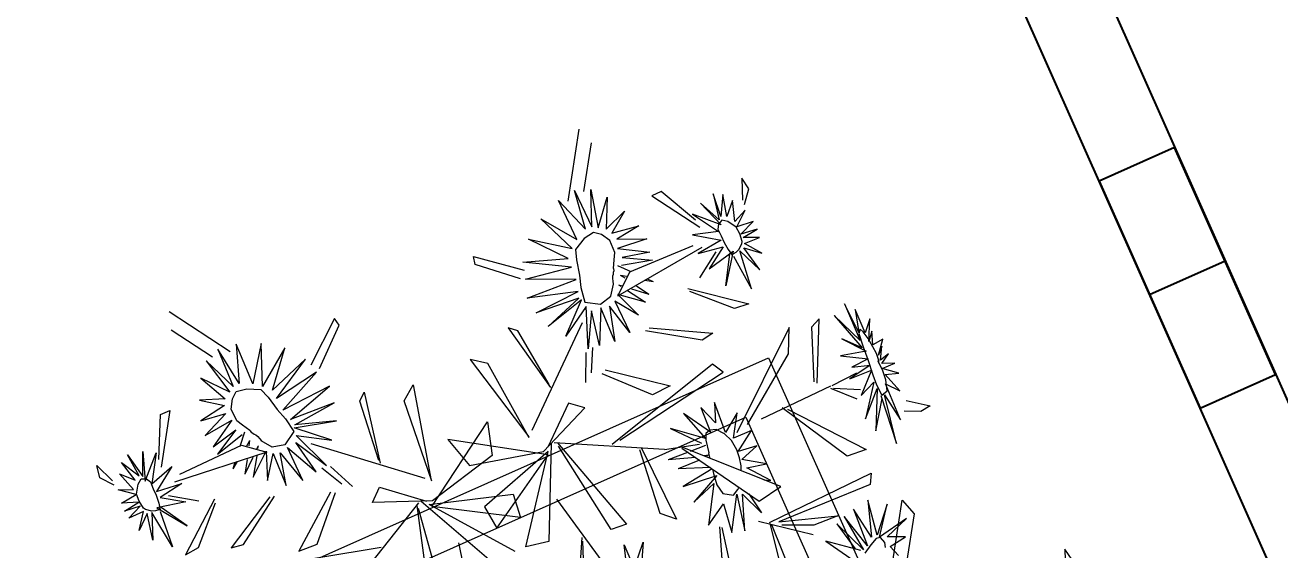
# Model space of a CAD drawing. Header units: inches. Extents: x -422522 to 22891, y -2973 to 414515.
# Drawn here: x 8253.5 to 8330.9, y 10111.8 to 10144.2 of the extents above; entities that cross this region are included whole.
import ezdxf

# ---------------------------------------------------------------- set-up
doc = ezdxf.new("R2010")
doc.units = ezdxf.units.IN
doc.header["$MEASUREMENT"] = 0
doc.layers.get('0').update_dxf_attribs({"lineweight": 25})
doc.layers.add('ARREDAMENTO', color=8, linetype='Continuous', lineweight=18)
doc.layers.add('QUOTE', color=6, linetype='Continuous', lineweight=9)
doc.styles.get("Standard").update_dxf_attribs({"font": 'Arial.ttf'})
doc.dimstyles.get("Standard").update_dxf_attribs({"dimtxt": 15, "dimasz": 10, "dimexe": 10, "dimexo": 10, "dimgap": 5, "dimtad": 2, "dimtih": 1, "dimtoh": 1, "dimdec": 0, "dimzin": 0, "dimdsep": 46, "dimtxsty": 'Standard', "dimblk": 'OBLIQUE', "dimblk1": 'OBLIQUE', "dimblk2": 'OBLIQUE', "dimcen": 0.09, "dimdle": 10, "dimadec": 0, "dimazin": 0, "dimtfac": 1, "dimtdec": 0, "dimtofl": 0, "dimtmove": 0, "dimatfit": 3, "dimldrblk": 'OBLIQUE', "dimfxl": 1, "dimtolj": 1, "dimtzin": 0, "dimarcsym": 0})

# ---------------------------------------------------------------- blocks, each defined once
blk = doc.blocks.new('_Oblique')
at = {"color": 0, "linetype": 'ByBlock', "lineweight": -2}
blk.add_line((-0.5, -0.5), (0.5, 0.5), dxfattribs=at)
blk = doc.blocks.new('*D94')
at = {"layer": 'Defpoints', "color": 0, "transparency": 16777216}
for p in [(8341.344, 10728.182), (8108.048, 10624.312), (8396.237, 9975.431)]:
    blk.add_point(p, dxfattribs=at)
at = {"layer": 'QUOTE', "color": 0, "lineweight": -2, "transparency": 16777216}
for p, q in [((8634.195, 10070.43), (8337.277, 10737.317)), ((8117.184, 10628.379), (8350.48, 10732.249)), ((8405.373, 9979.498), (8639.263, 10083.633))]:
    blk.add_line(p, q, dxfattribs=at)
at = {"layer": 'QUOTE', "color": 0, "lineweight": -2, "transparency": 16777216, "xscale": 10, "yscale": 10, "zscale": 10}
for p, rotation in [((8341.344, 10728.182), 113.9999999999798), ((8630.127, 10079.565), 293.9999999999798)]:
    blk.add_blockref('_Oblique', p, dxfattribs=dict(at, rotation=rotation))
at = {"layer": 'QUOTE', "color": 0, "transparency": 16777216, "insert": (8508.425, 10413.975), "char_height": 15, "attachment_point": 5}
blk.add_mtext('\\A1;710', dxfattribs=at)

msp = doc.modelspace()

# ---------------------------------------------------------------- linework, layer by layer
for p, q in [((8326.018, 10120.594), (8268.913, 10248.853)), ((8322.903, 10127.591), (8327.567, 10129.667)), ((8383.122, 9992.336), (8326.018, 10120.594))]:
    msp.add_line(p, q)
msp.add_lwpolyline([(7933.834, 10546.938), (8107.454, 10624.048), (8396.237, 9975.431), (7802.433, 9711.052)])
msp.add_lwpolyline([(8319.788, 10134.587), (8326.018, 10120.594), (8330.682, 10122.671), (8324.452, 10136.663)], close=True)
at = {"layer": 'ARREDAMENTO', "linetype": 'Continuous'}
for p, q in [((8287.031, 10133.342, -27.277), (8287.71, 10137.782, -27.277)), ((8288.465, 10136.952, -27.277), (8287.991, 10133.954, -27.277)), ((8297.751, 10134.764, -27.277), (8297.788, 10133.415, -27.277)), ((8298.194, 10134.115, -27.277), (8297.751, 10134.764, -27.277)), ((8287.428, 10134.017, -27.277), (8288.494, 10131.766, -27.277)), ((8288.105, 10131.614, -27.277), (8287.428, 10134.017, -27.277)), ((8288.439, 10134.063, -27.277), (8288.899, 10131.696, -27.277)), ((8288.494, 10131.766, -27.277), (8288.439, 10134.063, -27.277)), ((8292.773, 10133.95, -27.277), (8292.211, 10133.686, -27.277)), ((8294.902, 10132.169, -27.277), (8292.773, 10133.95, -27.277)), ((8297.926, 10133.151, -27.277), (8298.194, 10134.115, -27.277)), ((8286.441, 10133.382, -27.277), (8288.105, 10131.614, -27.277)), ((8287.566, 10130.987, -27.277), (8286.441, 10133.382, -27.277)), ((8288.899, 10131.696, -27.277), (8289.444, 10133.601, -27.277)), ((8289.444, 10133.601, -27.277), (8289.384, 10131.626, -27.277)), ((8292.211, 10133.686, -27.277), (8295.158, 10131.746, -27.277)), ((8295.203, 10133.22, -27.277), (8296.468, 10131.889, -27.277)), ((8296.354, 10132.19, -27.277), (8295.203, 10133.22, -27.277)), ((8295.988, 10133.81, -27.277), (8296.354, 10132.19, -27.277)), ((8296.458, 10132.396, -27.277), (8295.988, 10133.81, -27.277)), ((8296.584, 10133.753, -27.277), (8296.458, 10132.396, -27.277)), ((8296.825, 10132.395, -27.277), (8296.584, 10133.753, -27.277)), ((8297.185, 10133.387, -27.277), (8296.825, 10132.395, -27.277)), ((8297.319, 10132.091, -27.277), (8297.185, 10133.387, -27.277)), ((8289.384, 10131.626, -27.277), (8290.511, 10132.74, -27.277)), ((8290.511, 10132.74, -27.277), (8289.729, 10131.378, -27.277)), ((8294.714, 10132.551, -27.277), (8296.312, 10131.48, -27.277)), ((8296.468, 10131.889, -27.277), (8294.714, 10132.551, -27.277)), ((8297.968, 10132.785, -27.277), (8297.319, 10132.091, -27.277)), ((8297.45, 10131.758, -27.277), (8297.968, 10132.785, -27.277)), ((8285.362, 10132.257, -27.277), (8287.566, 10130.987, -27.277)), ((8287.288, 10130.425, -27.277), (8285.362, 10132.257, -27.277)), ((8289.729, 10131.378, -27.277), (8291.407, 10131.839, -27.277)), ((8291.407, 10131.839, -27.277), (8290.042, 10130.997, -27.277)), ((8296.314, 10131.934, -27.277), (8296.278, 10131.631, -27.277)), ((8296.278, 10131.631, -27.277), (8296.479, 10131.213, -27.277)), ((8296.521, 10132.181, -27.277), (8296.314, 10131.934, -27.277)), ((8296.895, 10132.104, -27.277), (8296.521, 10132.181, -27.277)), ((8297.412, 10131.755, -27.277), (8296.895, 10132.104, -27.277)), ((8297.63, 10131.343, -27.277), (8297.412, 10131.755, -27.277)), ((8298.452, 10132.088, -27.277), (8297.45, 10131.758, -27.277)), ((8297.696, 10131.324, -27.277), (8298.452, 10132.088, -27.277)), ((8298.692, 10131.615, -27.277), (8297.696, 10131.324, -27.277)), ((8297.827, 10131.102, -27.277), (8298.692, 10131.615, -27.277)), ((8284.588, 10130.998, -27.277), (8287.288, 10130.425, -27.277)), ((8287.033, 10129.821, -27.277), (8284.588, 10130.998, -27.277)), ((8290.042, 10130.997, -27.277), (8291.898, 10131.03, -27.277)), ((8291.898, 10131.03, -27.277), (8290.093, 10130.431, -27.277)), ((8296.312, 10131.48, -27.277), (8294.706, 10131.284, -27.277)), ((8294.706, 10131.284, -27.277), (8296.481, 10130.95, -27.277)), ((8296.481, 10130.95, -27.277), (8295.062, 10130.119, -27.277)), ((8296.479, 10131.213, -27.277), (8296.656, 10130.807, -27.277)), ((8296.656, 10130.807, -27.277), (8296.918, 10130.363, -27.277)), ((8297.573, 10130.363, -27.277), (8297.753, 10130.722, -27.277)), ((8297.766, 10130.869, -27.277), (8297.63, 10131.343, -27.277)), ((8297.753, 10130.722, -27.277), (8297.766, 10130.869, -27.277)), ((8298.842, 10131.12, -27.277), (8297.827, 10131.102, -27.277)), ((8297.926, 10130.731, -27.277), (8298.842, 10131.12, -27.277)), ((8298.982, 10130.137, -27.277), (8297.926, 10130.731, -27.277)), ((8290.093, 10130.431, -27.277), (8292.083, 10130.212, -27.277)), ((8290.108, 10127.521, -27.277), (8295.296, 10130.512, -27.277)), ((8292.083, 10130.212, -27.277), (8290.372, 10129.867, -27.277)), ((8294.724, 10130.601, -27.277), (8290.833, 10128.969, -27.277)), ((8295.062, 10130.119, -27.277), (8296.606, 10130.541, -27.277)), ((8295.155, 10128.616, -27.277), (8296.169, 10130.224, -27.277)), ((8296.606, 10130.541, -27.277), (8295.742, 10129.18, -27.277)), ((8295.742, 10129.18, -27.277), (8297.214, 10130.267, -27.277)), ((8297.214, 10130.267, -27.277), (8296.768, 10128.133, -27.277)), ((8296.768, 10128.133, -27.277), (8297.017, 10130.087, -27.277)), ((8296.918, 10130.363, -27.277), (8297.162, 10130.028, -27.277)), ((8297.092, 10130.113, -27.277), (8297.213, 10130.104, -27.277)), ((8297.213, 10130.104, -27.277), (8297.407, 10130.204, -27.277)), ((8297.233, 10129.958, -27.277), (8298.356, 10127.939, -27.277)), ((8297.407, 10130.204, -27.277), (8297.573, 10130.363, -27.277)), ((8297.624, 10130.292, -27.277), (8298.859, 10129.119, -27.277)), ((8298.356, 10127.939, -27.277), (8297.624, 10130.292, -27.277)), ((8297.866, 10130.478, -27.277), (8298.982, 10130.137, -27.277)), ((8298.859, 10129.119, -27.277), (8297.866, 10130.478, -27.277)), ((8281.2, 10129.944, -27.277), (8284.316, 10129.098, -27.277)), ((8281.298, 10129.444, -27.277), (8281.2, 10129.944, -27.277)), ((8284.103, 10128.552, -27.277), (8281.298, 10129.444, -27.277)), ((8284.25, 10129.581, -27.277), (8287.033, 10129.821, -27.277)), ((8287.25, 10129.285, -27.277), (8284.25, 10129.581, -27.277)), ((8284.4, 10128.536, -27.277), (8287.25, 10129.285, -27.277)), ((8290.936, 10128.991, -27.277), (8290.1, 10129.364, -27.277)), ((8292.237, 10129.703, -27.277), (8290.332, 10129.383, -27.277)), ((8290.372, 10129.867, -27.277), (8292.237, 10129.703, -27.277)), ((8287.533, 10128.516, -27.277), (8284.4, 10128.536, -27.277)), ((8284.513, 10127.372, -27.277), (8287.533, 10128.516, -27.277)), ((8290.833, 10128.969, -27.277), (8290.108, 10127.521, -27.277)), ((8290.546, 10128.597, -27.277), (8290.273, 10128.777, -27.277)), ((8290.646, 10128.705, -27.277), (8290.273, 10128.777, -27.277)), ((8291.772, 10128.488, -27.277), (8292.288, 10128.388, -27.277)), ((8291.91, 10128.557, -27.277), (8292.288, 10128.388, -27.277)), ((8287.65, 10127.788, -27.277), (8284.513, 10127.372, -27.277)), ((8285.074, 10126.466, -27.277), (8287.65, 10127.788, -27.277)), ((8290.312, 10128.083, -27.277), (8290.168, 10128.177, -27.277)), ((8290.376, 10128.114, -27.277), (8290.168, 10128.177, -27.277)), ((8290.701, 10127.832, -27.277), (8291.811, 10127.114, -27.277)), ((8290.944, 10127.945, -27.277), (8292.02, 10127.623, -27.277)), ((8291.263, 10128.123, -27.277), (8292.02, 10127.623, -27.277)), ((8294.43, 10127.966, -27.277), (8298.186, 10127.013, -27.277)), ((8297.297, 10126.725, -27.277), (8294.555, 10127.79, -27.277)), ((8287.703, 10127.365, -27.277), (8285.074, 10126.466, -27.277)), ((8285.808, 10125.622, -27.277), (8287.703, 10127.365, -27.277)), ((8287.87, 10127.267, -27.277), (8285.808, 10125.622, -27.277)), ((8286.886, 10125.029, -27.277), (8287.87, 10127.267, -27.277)), ((8288.142, 10126.851, -27.277), (8286.886, 10125.029, -27.277)), ((8288.266, 10124.236, -27.277), (8288.142, 10126.851, -27.277)), ((8289.594, 10126.875, -27.277), (8289.926, 10124.698, -27.277)), ((8290.842, 10125.258, -27.277), (8289.594, 10126.875, -27.277)), ((8289.919, 10127.183, -27.277), (8290.842, 10125.258, -27.277)), ((8291.379, 10126.312, -27.277), (8289.919, 10127.183, -27.277)), ((8290.097, 10127.603, -27.277), (8291.379, 10126.312, -27.277)), ((8291.811, 10127.114, -27.277), (8290.097, 10127.603, -27.277)), ((8298.186, 10127.013, -27.277), (8297.297, 10126.725, -27.277)), ((8304.079, 10127.027, -27.277), (8305.06, 10124.762, -27.277)), ((8304.98, 10125.245, -27.277), (8304.079, 10127.027, -27.277)), ((8266.189, 10124.062, -27.277), (8262.435, 10126.528, -27.277)), ((8272.616, 10126.122, -27.277), (8271.159, 10123.24, -27.277)), ((8272.922, 10125.714, -27.277), (8272.616, 10126.122, -27.277)), ((8288.484, 10126.587, -27.277), (8288.266, 10124.236, -27.277)), ((8288.977, 10124.453, -27.277), (8288.484, 10126.587, -27.277)), ((8289.049, 10126.767, -27.277), (8288.977, 10124.453, -27.277)), ((8289.926, 10124.698, -27.277), (8289.049, 10126.767, -27.277)), ((8302.517, 10126.086, -27.277), (8302.054, 10125.572, -27.277)), ((8302.41, 10122.127, -27.277), (8302.517, 10126.086, -27.277)), ((8303.439, 10126.304, -27.277), (8305.176, 10124.308, -27.277)), ((8305.06, 10124.762, -27.277), (8303.439, 10126.304, -27.277)), ((8304.745, 10126.679, -27.277), (8304.98, 10125.245, -27.277)), ((8305.361, 10125.222, -27.277), (8304.745, 10126.679, -27.277)), ((8305.655, 10126.091, -27.277), (8305.361, 10125.222, -27.277)), ((8305.587, 10124.697, -27.277), (8305.655, 10126.091, -27.277)), ((8262.546, 10125.412, -27.277), (8265.092, 10123.758, -27.277)), ((8271.708, 10123.033, -27.277), (8272.922, 10125.714, -27.277)), ((8283.342, 10125.537, -27.277), (8285.94, 10121.863, -27.277)), ((8283.927, 10125.36, -27.277), (8283.342, 10125.537, -27.277)), ((8285.867, 10122.043, -27.277), (8283.927, 10125.36, -27.277)), ((8287.911, 10125.856, -27.277), (8284.796, 10119.203, -27.277)), ((8295.309, 10124.771, -27.277), (8291.814, 10125.362, -27.277)), ((8292.04, 10125.549, -27.277), (8295.966, 10125.212, -27.277)), ((8300.682, 10125.565, -27.277), (8297.446, 10119.06, -27.277)), ((8300.622, 10123.932, -27.277), (8300.682, 10125.565, -27.277)), ((8302.054, 10125.572, -27.277), (8302.198, 10122.201, -27.277)), ((8305.765, 10125.339, -27.277), (8305.587, 10124.697, -27.277)), ((8305.84, 10124.502, -27.277), (8305.765, 10125.339, -27.277)), ((8268.111, 10124.576, -27.277), (8267.58, 10122.089, -27.277)), ((8268.184, 10121.919, -27.277), (8268.111, 10124.576, -27.277)), ((8295.966, 10125.212, -27.277), (8295.309, 10124.771, -27.277)), ((8303.928, 10124.855, -27.277), (8305.424, 10124.107, -27.277)), ((8305.176, 10124.308, -27.277), (8303.928, 10124.855, -27.277)), ((8306.46, 10124.838, -27.277), (8305.84, 10124.502, -27.277)), ((8306.181, 10123.854, -27.277), (8306.46, 10124.838, -27.277)), ((8265.421, 10124.219, -27.277), (8266.381, 10121.921, -27.277)), ((8266.754, 10122.107, -27.277), (8265.421, 10124.219, -27.277)), ((8266.554, 10124.527, -27.277), (8266.754, 10122.107, -27.277)), ((8267.58, 10122.089, -27.277), (8266.554, 10124.527, -27.277)), ((8269.565, 10124.309, -27.277), (8268.184, 10121.919, -27.277)), ((8268.803, 10121.705, -27.277), (8269.565, 10124.309, -27.277)), ((8288.14, 10122.174, -27.277), (8288.141, 10124.014, -27.277)), ((8288.484, 10122.774, -27.277), (8288.567, 10124.336, -27.277)), ((8298.11, 10119.57, -27.277), (8300.622, 10123.932, -27.277)), ((8305.424, 10124.107, -27.277), (8303.838, 10123.817, -27.277)), ((8303.838, 10123.817, -27.277), (8305.554, 10123.631, -27.277)), ((8306.392, 10124.403, -27.277), (8306.181, 10123.854, -27.277)), ((8306.3, 10123.538, -27.277), (8306.392, 10124.403, -27.277)), ((8306.807, 10123.934, -27.277), (8306.3, 10123.538, -27.277)), ((8306.393, 10123.35, -27.277), (8306.807, 10123.934, -27.277)), ((8264.711, 10123.499, -27.277), (8266.161, 10121.573, -27.277)), ((8266.381, 10121.921, -27.277), (8264.711, 10123.499, -27.277)), ((8270.844, 10123.612, -27.277), (8268.803, 10121.705, -27.277)), ((8269.056, 10121.185, -27.277), (8270.844, 10123.612, -27.277)), ((8280.999, 10123.585, -27.277), (8284.622, 10118.821, -27.277)), ((8282.093, 10123.347, -27.277), (8280.999, 10123.585, -27.277)), ((8284.644, 10118.758, -27.277), (8282.093, 10123.347, -27.277)), ((8295.938, 10123.299, -27.277), (8289.753, 10118.356, -27.277)), ((8296.598, 10122.813, -27.277), (8295.938, 10123.299, -27.277)), ((8305.674, 10123.237, -27.277), (8304.425, 10122.387, -27.277)), ((8305.554, 10123.631, -27.277), (8304.537, 10123.122, -27.277)), ((8304.537, 10123.122, -27.277), (8305.674, 10123.237, -27.277)), ((8307.187, 10123.363, -27.277), (8306.393, 10123.35, -27.277)), ((8306.415, 10123.031, -27.277), (8307.187, 10123.363, -27.277)), ((8307.444, 10122.749, -27.277), (8306.415, 10123.031, -27.277)), ((8264.382, 10122.442, -27.277), (8265.889, 10121.165, -27.277)), ((8266.161, 10121.573, -27.277), (8264.382, 10122.442, -27.277)), ((8271.52, 10122.802, -27.277), (8269.056, 10121.185, -27.277)), ((8269.439, 10120.46, -27.277), (8271.52, 10122.802, -27.277)), ((8292.251, 10121.418, -27.277), (8289.135, 10122.713, -27.277)), ((8289.314, 10122.955, -27.277), (8293.331, 10121.966, -27.277)), ((8290.235, 10118.62, -27.277), (8296.598, 10122.813, -27.277)), ((8303.321, 10121.981, -27.277), (8304.854, 10122.775, -27.277)), ((8304.425, 10122.387, -27.277), (8305.744, 10122.93, -27.277)), ((8305.744, 10122.93, -27.277), (8305.124, 10121.36, -27.277)), ((8306.588, 10122.671, -27.277), (8307.444, 10122.749, -27.277)), ((8307.509, 10121.665, -27.277), (8306.588, 10122.671, -27.277)), ((8272.31, 10121.939, -27.277), (8269.439, 10120.46, -27.277)), ((8269.902, 10119.886, -27.277), (8272.31, 10121.939, -27.277)), ((8274.197, 10121.028, -27.277), (8274.458, 10121.581, -27.277)), ((8274.458, 10121.581, -27.277), (8275.449, 10117.192, -27.277)), ((8276.921, 10121.044, -27.277), (8277.476, 10122.017, -27.277)), ((8277.476, 10122.017, -27.277), (8278.592, 10116.136, -27.277)), ((8293.331, 10121.966, -27.277), (8292.251, 10121.418, -27.277)), ((8303.217, 10121.951, -27.277), (8298.947, 10119.913, -27.277)), ((8304.858, 10121.144, -27.277), (8303.242, 10121.803, -27.277)), ((8303.405, 10121.818, -27.277), (8305.063, 10121.737, -27.277)), ((8305.124, 10121.36, -27.277), (8305.892, 10122.181, -27.277)), ((8305.892, 10122.181, -27.277), (8305.372, 10119.926, -27.277)), ((8305.372, 10119.926, -27.277), (8306.099, 10121.802, -27.277)), ((8306.099, 10121.802, -27.277), (8306.025, 10119.193, -27.277)), ((8307.531, 10119.871, -27.277), (8306.619, 10122.087, -27.277)), ((8306.619, 10122.087, -27.277), (8307.509, 10121.665, -27.277)), ((8265.889, 10121.165, -27.277), (8264.307, 10121.073, -27.277)), ((8264.307, 10121.073, -27.277), (8265.842, 10120.743, -27.277)), ((8265.842, 10120.743, -27.277), (8264.377, 10119.805, -27.277)), ((8272.608, 10120.916, -27.277), (8269.902, 10119.886, -27.277)), ((8270.181, 10119.563, -27.277), (8272.608, 10120.916, -27.277)), ((8275.364, 10117.367, -27.277), (8274.197, 10121.028, -27.277)), ((8278.624, 10116.077, -27.277), (8276.921, 10121.044, -27.277)), ((8287.069, 10120.902, -27.277), (8285.78, 10118.177, -27.277)), ((8288.06, 10120.606, -27.277), (8287.069, 10120.902, -27.277)), ((8296.066, 10120.939, -27.277), (8296.133, 10119.683, -27.277)), ((8296.742, 10119.093, -27.277), (8296.066, 10120.939, -27.277)), ((8306.025, 10119.193, -27.277), (8306.412, 10121.18, -27.277)), ((8306.317, 10121.373, -27.277), (8307.287, 10118.404, -27.277)), ((8306.551, 10121.414, -27.277), (8307.531, 10119.871, -27.277)), ((8307.287, 10118.404, -27.277), (8306.551, 10121.414, -27.277)), ((8307.887, 10121.065, -27.277), (8309.372, 10120.724, -27.277)), ((8309.372, 10120.724, -27.277), (8308.786, 10120.38, -27.277)), ((8261.794, 10117.428, -27.277), (8261.895, 10120.202, -27.277)), ((8261.895, 10120.202, -27.277), (8262.467, 10120.443, -27.277)), ((8262.467, 10120.443, -27.277), (8261.936, 10116.955, -27.277)), ((8264.377, 10119.805, -27.277), (8265.916, 10120.256, -27.277)), ((8265.916, 10120.256, -27.277), (8264.65, 10118.898, -27.277)), ((8285.512, 10117.911, -27.277), (8288.06, 10120.606, -27.277)), ((8294.149, 10120.258, -27.277), (8295.512, 10118.724, -27.277)), ((8295.811, 10119.115, -27.277), (8294.149, 10120.258, -27.277)), ((8295.221, 10120.628, -27.277), (8295.811, 10119.115, -27.277)), ((8296.133, 10119.683, -27.277), (8295.221, 10120.628, -27.277)), ((8297.471, 10120.3, -27.277), (8296.742, 10119.093, -27.277)), ((8297.244, 10118.729, -27.277), (8297.471, 10120.3, -27.277)), ((8304.241, 10117.624, -27.277), (8300.231, 10120.611, -27.277)), ((8300.569, 10120.532, -27.277), (8305.432, 10118.033, -27.277)), ((8308.786, 10120.38, -27.277), (8307.758, 10120.407, -27.277)), ((8264.65, 10118.898, -27.277), (8266.303, 10119.839, -27.277)), ((8266.303, 10119.839, -27.277), (8265.135, 10118.213, -27.277)), ((8265.135, 10118.213, -27.277), (8266.535, 10119.254, -27.277)), ((8266.535, 10119.254, -27.277), (8265.409, 10117.759, -27.277)), ((8266.809, 10118.249, -27.277), (8267.091, 10119.12, -27.277)), ((8270.141, 10119.374, -27.277), (8272.744, 10119.806, -27.277)), ((8272.463, 10118.607, -27.277), (8270.141, 10119.374, -27.277)), ((8272.744, 10119.806, -27.277), (8270.181, 10119.563, -27.277)), ((8278.634, 10114.517, -27.277), (8282.065, 10119.743, -27.277)), ((8282.065, 10119.743, -27.277), (8282.361, 10117.673, -27.277)), ((8293.362, 10119.341, -27.277), (8295.273, 10118.439, -27.277)), ((8295.512, 10118.724, -27.277), (8293.362, 10119.341, -27.277)), ((8295.776, 10119.234, -27.277), (8295.527, 10119.03, -27.277)), ((8296.173, 10119.275, -27.277), (8295.776, 10119.234, -27.277)), ((8296.682, 10119.003, -27.277), (8296.173, 10119.275, -27.277)), ((8298.353, 10119.218, -27.277), (8297.244, 10118.729, -27.277)), ((8297.526, 10117.917, -27.277), (8298.353, 10119.218, -27.277)), ((8265.409, 10117.759, -27.277), (8266.922, 10118.96, -27.277)), ((8267.215, 10118.273, -27.277), (8267.412, 10118.599, -27.277)), ((8267.363, 10118.275, -27.277), (8267.412, 10118.599, -27.277)), ((8270.236, 10118.463, -27.277), (8272.129, 10117.052, -27.277)), ((8271.492, 10116.668, -27.277), (8270.236, 10118.463, -27.277)), ((8270.269, 10118.893, -27.277), (8272.463, 10118.607, -27.277)), ((8272.129, 10117.052, -27.277), (8270.269, 10118.893, -27.277)), ((8271.162, 10118.399, -27.277), (8278.191, 10116.263, -27.277)), ((8279.617, 10118.653, -27.277), (8280.958, 10117.048, -27.277)), ((8285.797, 10117.706, -27.277), (8279.617, 10118.653, -27.277)), ((8286.001, 10118.427, -27.277), (8285.845, 10112.363, -27.277)), ((8292.991, 10118.039, -27.277), (8286.175, 10118.46, -27.277)), ((8286.377, 10118.44, -27.277), (8290.638, 10113.425, -27.277)), ((8292.991, 10118.039, -27.277), (8295.147, 10118.377, -27.277)), ((8295.527, 10119.03, -27.277), (8295.534, 10118.606, -27.277)), ((8295.534, 10118.606, -27.277), (8295.719, 10117.828, -27.277)), ((8297.114, 10118.598, -27.277), (8296.682, 10119.003, -27.277)), ((8297.437, 10118.022, -27.277), (8297.114, 10118.598, -27.277)), ((8259.847, 10117.719, -27.277), (8260.806, 10116.364, -27.277)), ((8260.584, 10116.424, -27.277), (8259.847, 10117.719, -27.277)), ((8260.806, 10116.364, -27.277), (8260.811, 10117.908, -27.277)), ((8260.811, 10117.908, -27.277), (8260.954, 10116.077, -27.277)), ((8260.954, 10116.077, -27.277), (8261.635, 10117.823, -27.277)), ((8261.635, 10117.823, -27.277), (8261.362, 10115.919, -27.277)), ((8268.455, 10117.88, -27.277), (8262.761, 10116.027, -27.277)), ((8263.078, 10116.511, -27.277), (8266.894, 10118.311, -27.277)), ((8266.894, 10118.311, -27.277), (8268.455, 10117.88, -27.277)), ((8267.618, 10116.343, -27.277), (8268.402, 10117.943, -27.277)), ((8267.828, 10117.648, -27.277), (8267.618, 10116.343, -27.277)), ((8267.835, 10118.079, -27.277), (8267.928, 10118.275, -27.277)), ((8267.901, 10118.106, -27.277), (8267.928, 10118.275, -27.277)), ((8268.402, 10117.943, -27.277), (8268.503, 10116.127, -27.277)), ((8268.503, 10116.127, -27.277), (8268.833, 10117.795, -27.277)), ((8268.833, 10117.795, -27.277), (8269.646, 10115.821, -27.277)), ((8269.279, 10117.83, -27.277), (8270.676, 10116.127, -27.277)), ((8269.646, 10115.821, -27.277), (8269.279, 10117.83, -27.277)), ((8269.725, 10118.163, -27.277), (8271.492, 10116.668, -27.277)), ((8270.676, 10116.127, -27.277), (8269.725, 10118.163, -27.277)), ((8282.361, 10117.673, -27.277), (8278.673, 10114.866, -27.277)), ((8280.958, 10117.048, -27.277), (8285.512, 10117.911, -27.277)), ((8285.813, 10117.911, -27.277), (8281.874, 10114.494, -27.277)), ((8282.639, 10113.19, -27.277), (8285.797, 10117.706, -27.277)), ((8284.422, 10112.035, -27.277), (8285.813, 10117.911, -27.277)), ((8289.686, 10113.115, -27.277), (8286.437, 10118.247, -27.277)), ((8292.723, 10114.087, -27.277), (8291.467, 10118.017, -27.277)), ((8291.557, 10118.114, -27.277), (8293.731, 10113.74, -27.277)), ((8294.391, 10117.858, -27.277), (8293.217, 10117.392, -27.277)), ((8300.16, 10115.751, -27.277), (8294.014, 10118.195, -27.277)), ((8294.055, 10118.129, -27.277), (8298.831, 10114.849, -27.277)), ((8294.595, 10117.939, -27.277), (8295.529, 10118.309, -27.277)), ((8295.426, 10117.672, -27.277), (8295.71, 10117.72, -27.277)), ((8295.71, 10117.72, -27.277), (8295.577, 10117.626, -27.277)), ((8295.769, 10117.543, -27.277), (8295.719, 10117.828, -27.277)), ((8297.618, 10117.529, -27.277), (8297.437, 10118.022, -27.277)), ((8298.681, 10118.259, -27.277), (8297.526, 10117.917, -27.277)), ((8297.754, 10117.424, -27.277), (8298.681, 10118.259, -27.277)), ((8305.432, 10118.033, -27.277), (8304.241, 10117.624, -27.277)), ((8257.959, 10117.047, -27.277), (8258.937, 10116.117, -27.277)), ((8258.144, 10116.284, -27.277), (8257.959, 10117.047, -27.277)), ((8259.491, 10117.238, -27.277), (8260.584, 10116.424, -27.277)), ((8260.339, 10116.15, -27.277), (8259.491, 10117.238, -27.277)), ((8261.362, 10115.919, -27.277), (8262.582, 10116.981, -27.277)), ((8262.582, 10116.981, -27.277), (8261.643, 10115.439, -27.277)), ((8266.623, 10117.291, -27.277), (8266.352, 10116.841, -27.277)), ((8266.48, 10117.235, -27.277), (8266.352, 10116.841, -27.277)), ((8267.581, 10117.543, -27.277), (8267.1, 10116.528, -27.277)), ((8267.235, 10117.425, -27.277), (8267.1, 10116.528, -27.277)), ((8273.07, 10115.911, -27.277), (8271.854, 10116.895, -27.277)), ((8273.746, 10115.765, -27.277), (8272.378, 10116.995, -27.277)), ((8294.897, 10117.55, -27.277), (8293.217, 10117.392, -27.277)), ((8295.136, 10117.386, -27.277), (8293.821, 10116.853, -27.277)), ((8295.812, 10116.922, -27.277), (8293.821, 10116.853, -27.277)), ((8295.913, 10116.853, -27.277), (8294.126, 10115.755, -27.277)), ((8297.705, 10117.027, -27.277), (8297.618, 10117.529, -27.277)), ((8297.702, 10116.728, -27.277), (8297.705, 10117.027, -27.277)), ((8299.275, 10117.158, -27.277), (8297.754, 10117.424, -27.277)), ((8298.065, 10116.918, -27.277), (8299.275, 10117.158, -27.277)), ((8299.536, 10116.129, -27.277), (8298.065, 10116.918, -27.277)), ((8259.041, 10115.838, -27.277), (8258.144, 10116.284, -27.277)), ((8260.235, 10115.58, -27.277), (8259.361, 10116.546, -27.277)), ((8259.361, 10116.546, -27.277), (8260.339, 10116.15, -27.277)), ((8260.508, 10115.903, -27.277), (8260.701, 10116.233, -27.277)), ((8260.701, 10116.233, -27.277), (8261.023, 10116.221, -27.277)), ((8261.023, 10116.221, -27.277), (8261.272, 10116.046, -27.277)), ((8261.272, 10116.046, -27.277), (8261.449, 10115.616, -27.277)), ((8294.126, 10115.755, -27.277), (8296.211, 10116.443, -27.277)), ((8296.211, 10116.443, -27.277), (8294.79, 10114.79, -27.277)), ((8295.956, 10116.737, -27.277), (8296.004, 10116.565, -27.277)), ((8296.004, 10116.565, -27.277), (8296.206, 10115.851, -27.277)), ((8299.11, 10116.168, -27.277), (8299.536, 10116.129, -27.277)), ((8299.468, 10113.54, -27.277), (8305.736, 10116.58, -27.277)), ((8305.736, 10116.58, -27.277), (8305.669, 10115.872, -27.277)), ((8259.284, 10115.562, -27.277), (8260.235, 10115.58, -27.277)), ((8260.394, 10115.26, -27.277), (8259.284, 10115.562, -27.277)), ((8259.479, 10114.736, -27.277), (8260.394, 10115.26, -27.277)), ((8260.422, 10115.286, -27.277), (8260.508, 10115.903, -27.277)), ((8260.582, 10114.848, -27.277), (8260.422, 10115.286, -27.277)), ((8261.449, 10115.616, -27.277), (8261.632, 10115.213, -27.277)), ((8261.643, 10115.439, -27.277), (8263.21, 10115.938, -27.277)), ((8263.21, 10115.938, -27.277), (8261.863, 10115.073, -27.277)), ((8272.38, 10115.415, -27.277), (8270.427, 10111.768, -27.277)), ((8271.557, 10112.205, -27.277), (8272.68, 10115.387, -27.277)), ((8274.965, 10114.776, -27.277), (8275.407, 10115.71, -27.277)), ((8275.407, 10115.71, -27.277), (8278.295, 10114.845, -27.277)), ((8278.471, 10114.643, -27.277), (8283.646, 10115.283, -27.277)), ((8283.646, 10115.283, -27.277), (8284.103, 10113.842, -27.277)), ((8294.79, 10114.79, -27.277), (8296.029, 10115.942, -27.277)), ((8296.029, 10115.942, -27.277), (8295.693, 10113.372, -27.277)), ((8296.206, 10115.851, -27.277), (8296.585, 10115.317, -27.277)), ((8296.585, 10115.317, -27.277), (8297.23, 10115.214, -27.277)), ((8297.126, 10112.912, -27.277), (8297.453, 10115.288, -27.277)), ((8297.23, 10115.214, -27.277), (8297.499, 10115.563, -27.277)), ((8297.453, 10115.288, -27.277), (8297.945, 10113.019, -27.277)), ((8297.552, 10115.727, -27.277), (8297.499, 10115.563, -27.277)), ((8297.796, 10115.279, -27.277), (8298.976, 10114.133, -27.277)), ((8297.945, 10113.019, -27.277), (8297.796, 10115.279, -27.277)), ((8298.179, 10115.296, -27.277), (8298.976, 10114.133, -27.277)), ((8298.831, 10114.849, -27.277), (8300.16, 10115.751, -27.277)), ((8305.669, 10115.872, -27.277), (8300.041, 10113.573, -27.277)), ((8260.552, 10114.786, -27.277), (8259.479, 10114.736, -27.277)), ((8259.67, 10114.241, -27.277), (8260.552, 10114.786, -27.277)), ((8260.629, 10114.54, -27.277), (8259.67, 10114.241, -27.277)), ((8259.937, 10113.798, -27.277), (8260.629, 10114.54, -27.277)), ((8260.843, 10114.43, -27.277), (8260.582, 10114.848, -27.277)), ((8261.632, 10115.213, -27.277), (8261.787, 10114.721, -27.277)), ((8263.452, 10114.804, -27.277), (8261.66, 10114.437, -27.277)), ((8261.787, 10114.721, -27.277), (8261.873, 10114.316, -27.277)), ((8261.863, 10115.073, -27.277), (8263.452, 10114.804, -27.277)), ((8264.264, 10114.863, -27.277), (8262.392, 10115.185, -27.277)), ((8265.233, 10114.967, -27.277), (8263.428, 10111.538, -27.277)), ((8264.236, 10112.006, -27.277), (8265.28, 10114.756, -27.277)), ((8268.628, 10115.125, -27.277), (8266.251, 10111.982, -27.277)), ((8267.019, 10112.176, -27.277), (8268.918, 10115.168, -27.277)), ((8273.573, 10109.393, -27.277), (8277.82, 10114.741, -27.277)), ((8278.673, 10114.866, -27.277), (8274.965, 10114.776, -27.277)), ((8277.701, 10114.576, -27.277), (8278.576, 10108.054, -27.277)), ((8277.962, 10114.848, -27.277), (8282.572, 10110.906, -27.277)), ((8283.769, 10111.744, -27.277), (8278.471, 10114.643, -27.277)), ((8284.103, 10113.842, -27.277), (8278.634, 10114.517, -27.277)), ((8281.874, 10114.494, -27.277), (8282.639, 10113.19, -27.277)), ((8289.136, 10111.151, -27.277), (8286.344, 10114.971, -27.277)), ((8295.693, 10113.372, -27.277), (8296.625, 10114.689, -27.277)), ((8296.625, 10114.689, -27.277), (8297.126, 10112.912, -27.277)), ((8305.521, 10114.921, -27.277), (8305.761, 10112.624, -27.277)), ((8306.108, 10112.753, -27.277), (8305.521, 10114.921, -27.277)), ((8306.722, 10114.673, -27.277), (8306.108, 10112.753, -27.277)), ((8306.247, 10112.639, -27.277), (8306.722, 10114.673, -27.277)), ((8306.957, 10110.47, -27.277), (8307.637, 10114.91, -27.277)), ((8307.637, 10114.91, -27.277), (8308.392, 10114.081, -27.277)), ((8260.838, 10114.219, -27.277), (8259.937, 10113.798, -27.277)), ((8260.574, 10113.037, -27.277), (8260.838, 10114.219, -27.277)), ((8261.067, 10114.094, -27.277), (8260.574, 10113.037, -27.277)), ((8260.961, 10114.342, -27.277), (8260.843, 10114.43, -27.277)), ((8261.348, 10114.235, -27.277), (8260.961, 10114.342, -27.277)), ((8261.413, 10112.446, -27.277), (8261.067, 10114.094, -27.277)), ((8261.578, 10114.252, -27.277), (8261.348, 10114.235, -27.277)), ((8261.367, 10114.149, -27.277), (8261.413, 10112.446, -27.277)), ((8262.626, 10112.031, -27.277), (8261.367, 10114.149, -27.277)), ((8261.782, 10114.329, -27.277), (8261.578, 10114.252, -27.277)), ((8261.66, 10114.437, -27.277), (8263.544, 10113.341, -27.277)), ((8261.856, 10114.425, -27.277), (8261.782, 10114.329, -27.277)), ((8261.877, 10114.217, -27.277), (8262.626, 10112.031, -27.277)), ((8263.544, 10113.341, -27.277), (8261.926, 10114.463, -27.277)), ((8279.444, 10108.554, -27.277), (8277.804, 10114.403, -27.277)), ((8293.731, 10113.74, -27.277), (8292.723, 10114.087, -27.277)), ((8300.041, 10113.573, -27.277), (8303.685, 10113.955, -27.277)), ((8303.685, 10113.955, -27.277), (8302.192, 10113.375, -27.277)), ((8304.07, 10113.904, -27.277), (8305.255, 10111.859, -27.277)), ((8305.512, 10112.093, -27.277), (8304.07, 10113.904, -27.277)), ((8304.645, 10114.367, -27.277), (8305.512, 10112.093, -27.277)), ((8305.761, 10112.624, -27.277), (8304.645, 10114.367, -27.277)), ((8307.908, 10113.783, -27.277), (8306.247, 10112.639, -27.277)), ((8306.716, 10112.663, -27.277), (8307.908, 10113.783, -27.277)), ((8308.392, 10114.081, -27.277), (8307.917, 10111.082, -27.277)), ((8290.638, 10113.425, -27.277), (8289.686, 10113.115, -27.277)), ((8296.782, 10108.095, -27.277), (8296.398, 10113.262, -27.277)), ((8296.512, 10113.238, -27.277), (8297.54, 10108.578, -27.277)), ((8302.151, 10112.768, -27.277), (8298.772, 10113.606, -27.277)), ((8299.475, 10113.471, -27.277), (8301.117, 10107.033, -27.277)), ((8302.099, 10107.233, -27.277), (8299.61, 10113.391, -27.277)), ((8302.192, 10113.375, -27.277), (8300.226, 10113.375, -27.277)), ((8303.608, 10113.455, -27.277), (8304.742, 10111.92, -27.277)), ((8305.255, 10111.859, -27.277), (8303.608, 10113.455, -27.277)), ((8266.251, 10111.982, -27.277), (8267.019, 10112.176, -27.277)), ((8270.427, 10111.768, -27.277), (8271.557, 10112.205, -27.277)), ((8281.271, 10107.65, -27.277), (8280.301, 10112.28, -27.277)), ((8285.845, 10112.363, -27.277), (8284.422, 10112.035, -27.277)), ((8287.878, 10112.622, -27.277), (8287.692, 10109.883, -27.277)), ((8288.05, 10109.547, -27.277), (8287.943, 10112.388, -27.277)), ((8290.5, 10112.171, -27.277), (8291.111, 10110.699, -27.277)), ((8290.723, 10110.297, -27.277), (8290.5, 10112.171, -27.277)), ((8291.111, 10110.699, -27.277), (8291.658, 10112.325, -27.277)), ((8291.658, 10112.325, -27.277), (8291.549, 10110.662, -27.277)), ((8302.926, 10112.391, -27.277), (8304.68, 10111.176, -27.277)), ((8305.084, 10111.804, -27.277), (8302.926, 10112.391, -27.277)), ((8305.711, 10112.159, -27.277), (8305.347, 10111.655, -27.277)), ((8306.039, 10112.56, -27.277), (8305.711, 10112.159, -27.277)), ((8306.301, 10112.616, -27.277), (8306.039, 10112.56, -27.277)), ((8306.568, 10112.305, -27.277), (8306.301, 10112.616, -27.277)), ((8306.623, 10111.987, -27.277), (8306.568, 10112.305, -27.277)), ((8307.848, 10112.644, -27.277), (8306.716, 10112.663, -27.277)), ((8306.904, 10112.061, -27.277), (8307.848, 10112.644, -27.277)), ((8263.428, 10111.538, -27.277), (8264.236, 10112.006, -27.277)), ((8267.692, 10110.723, -27.277), (8275.503, 10112.012, -27.277)), ((8307.41, 10111.503, -27.277), (8306.904, 10112.061, -27.277)), ((8317.678, 10111.892, -27.277), (8317.714, 10110.544, -27.277)), ((8318.12, 10111.244, -27.277), (8317.678, 10111.892, -27.277))]:
    msp.add_line(p, q, dxfattribs=at)
at = {"layer": 'ARREDAMENTO', "linetype": 'Continuous', "elevation": -27.277}
for points in [[(8289.831, 10129.193), (8289.885, 10129.739), (8289.92, 10130.194), (8289.607, 10130.926), (8289.098, 10131.292), (8288.606, 10131.423), (8288.032, 10131.051), (8287.487, 10130.373), (8287.546, 10129.729), (8287.734, 10128.795), (8287.821, 10128.036), (8288.063, 10127.131), (8289.041, 10126.994), (8289.664, 10127.489), (8289.831, 10128.234)], [(8289.831, 10129.193), (8289.85, 10129.056), (8289.818, 10128.943), (8289.809, 10128.837), (8289.775, 10128.725), (8289.77, 10128.587), (8289.791, 10128.411), (8289.818, 10128.231), (8289.831, 10128.234)], [(8306.211, 10123.364), (8306.212, 10123.528), (8306.05, 10123.966), (8305.827, 10124.371), (8305.538, 10124.89), (8305.243, 10125.296), (8305.045, 10125.468), (8304.97, 10125.199), (8305.234, 10124.366), (8305.535, 10123.593), (8305.832, 10122.645), (8306.05, 10122.032), (8306.396, 10121.391), (8306.719, 10121.658), (8306.634, 10122.324), (8306.427, 10122.941), (8306.141, 10123.508)], [(8267.398, 10119.206), (8266.956, 10119.53), (8266.595, 10119.809), (8266.26, 10120.531), (8266.329, 10121.155), (8266.56, 10121.608), (8267.222, 10121.785), (8268.09, 10121.736), (8268.529, 10121.262), (8269.097, 10120.498), (8269.604, 10119.925), (8270.113, 10119.139), (8269.561, 10118.321), (8268.776, 10118.19), (8268.111, 10118.563)], [(8267.398, 10119.206), (8267.487, 10119.099), (8267.593, 10119.047), (8267.677, 10118.984), (8267.783, 10118.934), (8267.89, 10118.845), (8268.006, 10118.712), (8268.122, 10118.571), (8268.111, 10118.563)]]:
    msp.add_lwpolyline(points, dxfattribs=at)
at = {"layer": 'ARREDAMENTO', "elevation": -27.277}
for points in [[(8326.226, 9983.93), (8269.858, 10110.533), (8299.399, 10123.685), (8355.766, 9997.082)], [(8327.63, 9987.589), (8273.518, 10109.128), (8297.994, 10120.026), (8352.107, 9998.487)]]:
    msp.add_lwpolyline(points, close=True, dxfattribs=at)

# ---------------------------------------------------------------- dimensions: what is measured, and where the dimension line sits
at = {"layer": 'QUOTE'}
dim = msp.add_linear_dim(base=(8341.344, 10728.182), p1=(8396.237, 9975.431), p2=(8108.048, 10624.312), angle=114, dimstyle='Standard', dxfattribs=at)
dim.commit()
dim.dimension.update_dxf_attribs({"geometry": '*D94', "text_midpoint": (8508.425, 10413.975)})

doc.saveas('drawing.dxf')
